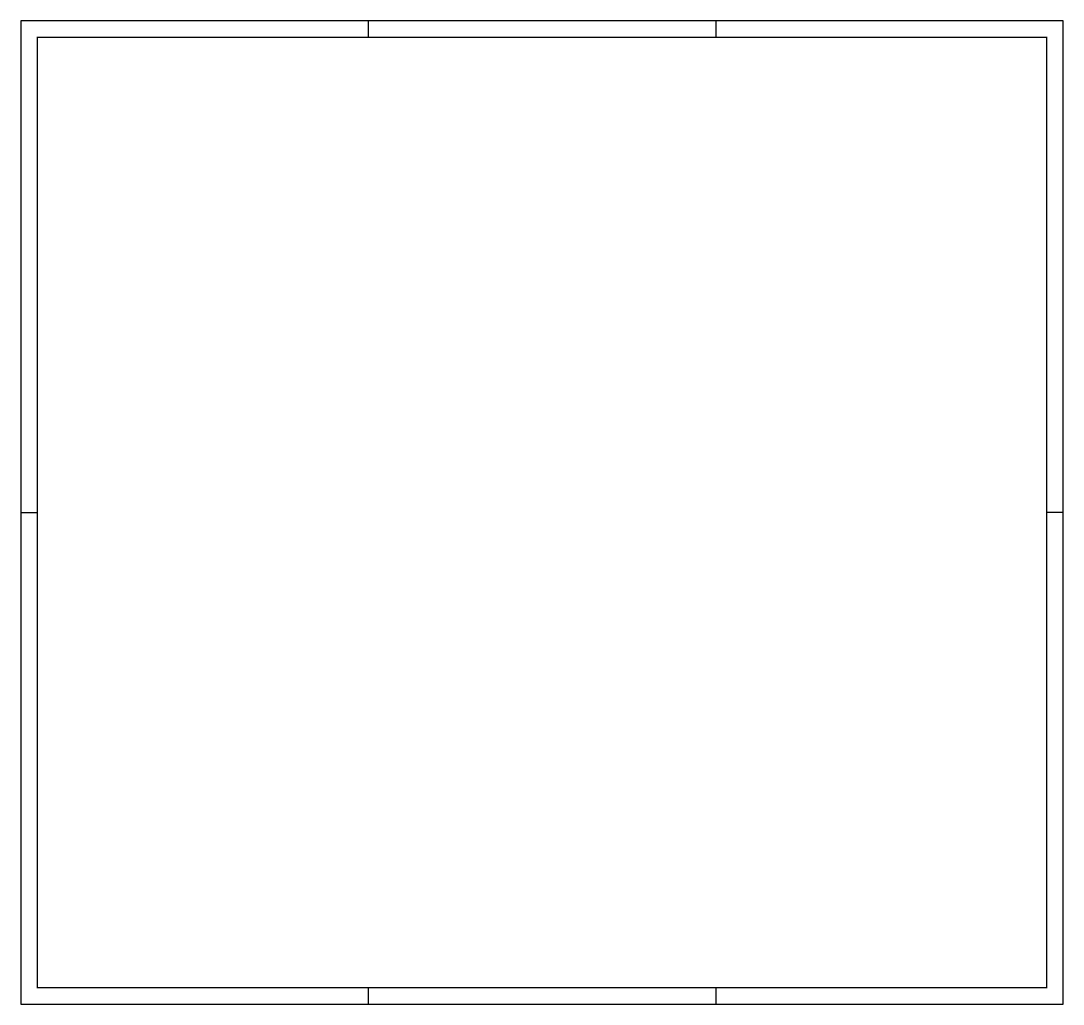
# Paper-space layout 'Layout1' of a CAD drawing. Extents: x -16 to 3134, y -16 to 2954.
import ezdxf

# ---------------------------------------------------------------- set-up
doc = ezdxf.new("R2010")
doc.units = 0
doc.header["$LTSCALE"] = 20
doc.header["$MEASUREMENT"] = 0
doc.layers.get('0').update_dxf_attribs({"linetype": 'CONTINUOUS', "lineweight": 15})
doc.layers.add('layout', color=7, linetype='CONTINUOUS')
doc.layers.add('PAFTA', color=150, linetype='CONTINUOUS')

# ---------------------------------------------------------------- blocks, each defined once
blk = doc.blocks.new('j-pafta32')
at = {"layer": 'PAFTA', "color": 0, "linetype": 'Continuous'}
blk.add_lwpolyline([(0, 0), (3150, 0), (3150, 2970), (0, 2970)], close=True, dxfattribs=at)
for points in [[(1050, 2970), (1050, 2920)], [(2100, 2970), (2100, 2920)], [(0, 1485), (50, 1485)], [(3150, 1485), (3100, 1485)], [(1050, 50), (1050, 0)], [(2100, 50), (2100, 0)]]:
    blk.add_lwpolyline(points, dxfattribs=at)
at = {"layer": 'PAFTA', "color": 0, "linetype": 'Continuous', "const_width": 4}
blk.add_lwpolyline([(50, 50), (3100, 50), (3100, 2920), (50, 2920)], close=True, dxfattribs=at)

psp = doc.layouts.get("Layout1")

# ---------------------------------------------------------------- block references
at = {"linetype": 'Continuous'}
psp.add_blockref('j-pafta32', (-15.7, -15.8), dxfattribs=at)

# ---------------------------------------------------------------- viewports
at = {"layer": 'layout', "linetype": 'Continuous', "view_target_point": (1631.7, 1134.6)}
psp.add_viewport(center=(1559.3, 1469.2), size=(3150, 2970), view_center_point=(-56.7, 350.4), view_height=2970, dxfattribs=at)

doc.saveas('drawing.dxf')
